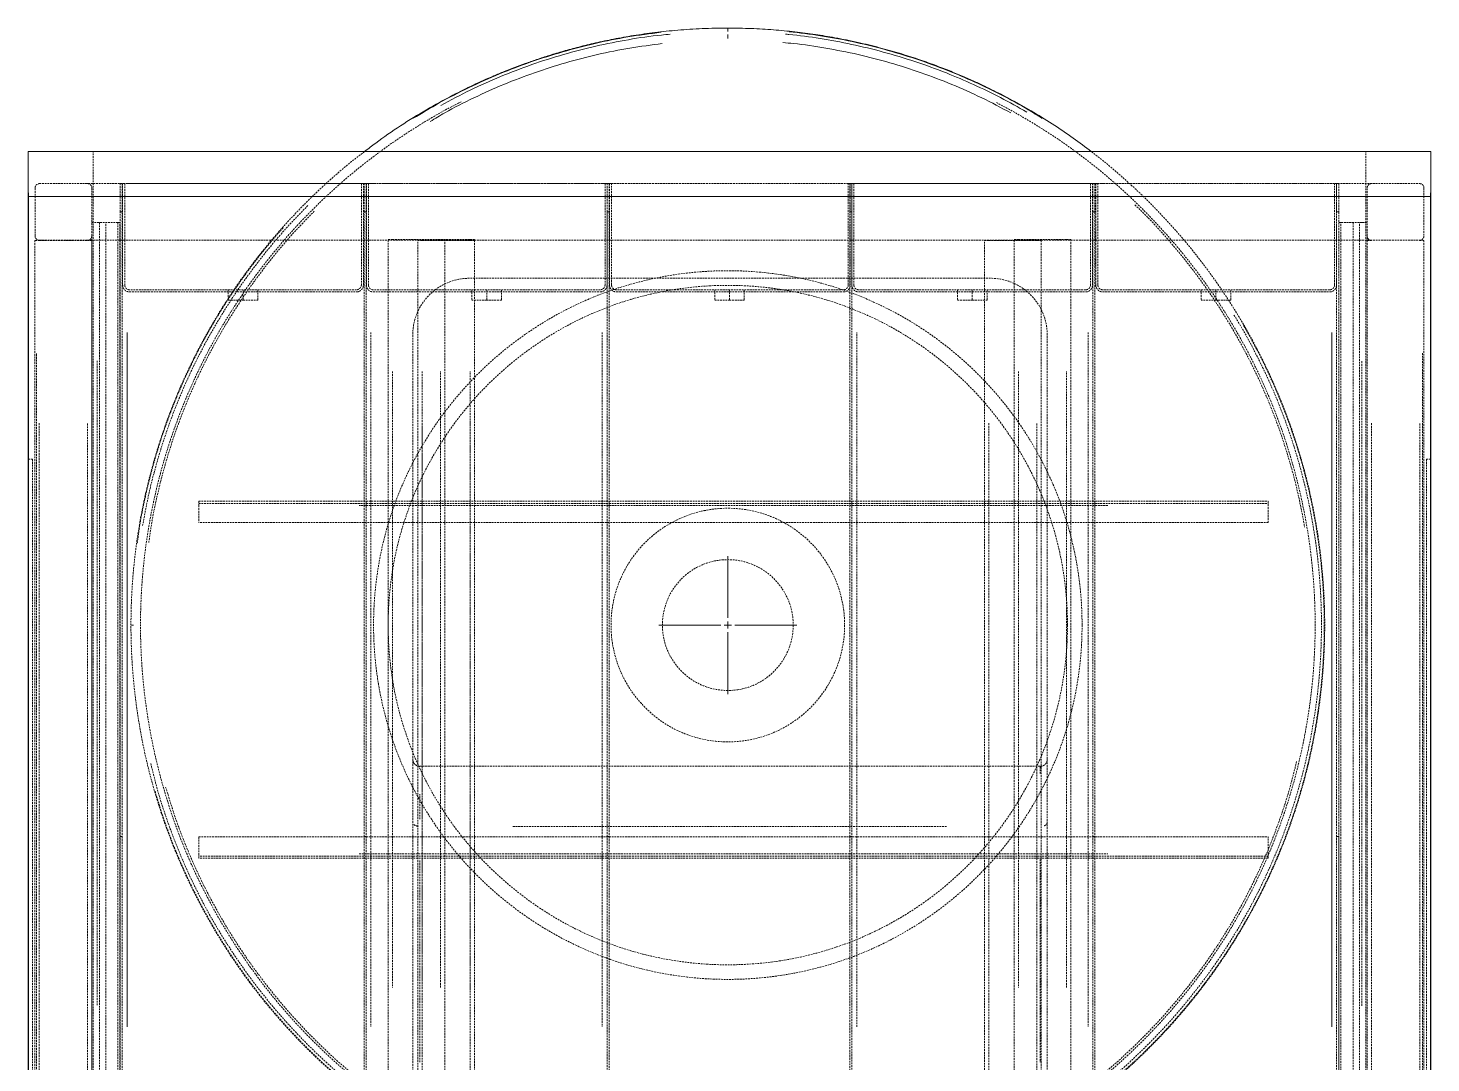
# Model space of a CAD drawing. Header units: millimetres. Extents: x 1242 to 5715, y 197 to 5386.
# Drawn here: x 2871 to 3861, y 4656 to 5386 of the extents above; entities that cross this region are included whole.
import ezdxf

# ---------------------------------------------------------------- set-up
doc = ezdxf.new("R2010")
doc.units = ezdxf.units.MM
doc.linetypes.add('HIDDEN', pattern=[1.905, 1.27, -0.635])

# ---------------------------------------------------------------- blocks, each defined once
blk = doc.blocks.new('SW_CENTERMARKSYMBOL_19')
at = {"color": 0, "linetype": 'Continuous', "lineweight": 0}
for p, q in [((0, 5), (0, 48.65)), ((-5, 0), (-48.65, 0)), ((0, 0), (-2.5, 0)), ((0, 0), (0, 2.5)), ((0, 0), (0, -2.5)), ((0, 0), (2.5, 0)), ((5, 0), (48.65, 0)), ((0, -5), (0, -48.65))]:
    blk.add_line(p, q, dxfattribs=at)

msp = doc.modelspace()

# ---------------------------------------------------------------- linework, layer by layer
at = {"color": 8, "linetype": 'Continuous', "lineweight": 15}
msp.add_line((3365.3, 5385.45), (3365.3, 5383.66), dxfattribs=at)
at = {"color": 7, "linetype": 'Continuous', "lineweight": 15}
for p, q in [((3861.48, 5298.69), (2871.48, 5298.69)), ((2871.48, 5298.69), (2871.48, 5274.63)), ((3861.48, 5298.69), (3861.48, 5274.63)), ((2871.48, 4351.33), (2871.48, 5274.63)), ((2871.87, 5267.02), (2871.87, 4598)), ((2871.87, 5267.02), (3861.09, 5267.02)), ((3861.09, 4598), (3861.09, 5267.02)), ((3861.48, 5274.63), (3861.48, 4351.33))]:
    msp.add_line(p, q, dxfattribs=at)
at = {"color": 7, "linetype": 'HIDDEN', "lineweight": 0}
for p, q in [((2917.48, 4351.33), (2917.48, 5298.69)), ((3815.48, 4351.33), (3815.48, 5298.69)), ((2876.48, 5272.07), (2876.53, 5273.49)), ((2876.48, 5239.1), (2876.48, 5273.1)), ((2879.48, 5276.1), (3853.48, 5276.1)), ((2913.36, 5276.1), (2914.49, 5275.92)), ((2916.48, 5273.1), (2916.48, 5239.1)), ((2936.58, 5276.1), (2938.01, 5276.1)), ((2936.58, 5256.1), (2936.58, 5276.1)), ((2938.01, 5276.1), (2938.01, 5256.1)), ((2938.23, 5204.73), (2938.23, 5276.1)), ((2939.67, 5276.1), (2938.23, 5276.1)), ((2939.67, 5276.1), (2939.67, 5204.73)), ((2941.35, 5276.1), (3106.7, 5276.1)), ((3106.7, 5276.1), (3106.7, 5204.73)), ((3106.7, 5276.1), (3108.13, 5276.1)), ((3108.13, 5276.1), (3108.68, 5276.1)), ((3108.13, 5204.73), (3108.13, 5276.1)), ((3108.68, 5276.1), (3110.12, 5276.1)), ((3108.68, 5256.1), (3108.68, 5276.1)), ((3110.12, 5276.1), (3110.2, 5276.1)), ((3110.12, 5276.1), (3110.12, 5256.1)), ((3110.2, 5204.73), (3110.2, 5276.1)), ((3111.63, 5276.1), (3110.2, 5276.1)), ((3111.63, 5276.1), (3113.46, 5276.1)), ((3111.63, 5276.1), (3111.63, 5204.73)), ((3113.46, 5276.1), (3276.73, 5276.1)), ((3276.73, 5276.1), (3278.66, 5276.1)), ((3278.66, 5276.1), (3278.66, 5204.73)), ((3278.66, 5276.1), (3280.07, 5276.1)), ((3280.07, 5276.1), (3281.5, 5276.1)), ((3280.07, 5256.1), (3280.07, 5276.1)), ((3280.1, 5204.73), (3280.1, 5276.1)), ((3281.5, 5276.1), (3281.8, 5276.1)), ((3281.5, 5276.1), (3281.5, 5256.1)), ((3281.8, 5276.1), (3281.8, 5204.73)), ((3281.8, 5276.1), (3283.23, 5276.1)), ((3283.23, 5276.1), (3450.26, 5276.1)), ((3283.23, 5204.73), (3283.23, 5276.1)), ((3450.26, 5204.73), (3450.26, 5276.1)), ((3451.46, 5276.1), (3450.26, 5276.1)), ((3451.46, 5276.1), (3452.89, 5276.1)), ((3451.46, 5256.1), (3451.46, 5276.1)), ((3451.7, 5276.1), (3451.7, 5204.73)), ((3452.8, 5204.73), (3452.8, 5276.1)), ((3452.89, 5276.1), (3452.89, 5256.1)), ((3454.24, 5276.1), (3452.89, 5276.1)), ((3452.89, 5276.1), (3452.89, 5256.1)), ((3452.89, 5276.1), (3452.89, 5256.1)), ((3454.24, 5276.1), (3456.24, 5276.1)), ((3454.24, 5276.1), (3454.24, 5204.73)), ((3456.24, 5276.1), (3619.51, 5276.1)), ((3619.51, 5276.1), (3621.27, 5276.1)), ((3621.27, 5276.1), (3621.27, 5204.73)), ((3621.27, 5276.1), (3622.7, 5276.1)), ((3622.7, 5276.1), (3622.85, 5276.1)), ((3622.7, 5204.73), (3622.7, 5276.1)), ((3622.85, 5276.1), (3624.28, 5276.1)), ((3622.85, 5256.1), (3622.85, 5276.1)), ((3624.28, 5276.1), (3624.99, 5276.1)), ((3624.28, 5276.1), (3624.28, 5256.1)), ((3624.99, 5276.1), (3624.99, 5204.73)), ((3624.99, 5276.1), (3626.43, 5276.1)), ((3626.43, 5276.1), (3791.61, 5276.1)), ((3626.43, 5204.73), (3626.43, 5276.1)), ((3794.89, 5276.1), (3793.46, 5276.1)), ((3793.46, 5204.73), (3793.46, 5276.1)), ((3794.89, 5276.1), (3794.89, 5204.73)), ((3794.95, 5276.1), (3796.39, 5276.1)), ((3796.39, 5276.1), (3796.39, 5256.1)), ((3816.48, 5239.1), (3816.48, 5273.1)), ((3856.48, 5273.1), (3856.48, 5239.1)), ((2934.93, 5248.58), (2920.21, 5248.58)), ((2921.89, 5248.58), (2921.89, 4598.58)), ((2921.89, 5248.58), (2921.89, 4598.58)), ((2926.42, 4598.58), (2926.42, 5248.58)), ((2934.93, 5248.58), (2934.93, 4598.58)), ((2934.93, 5248.58), (2936.36, 5248.58)), ((2936.36, 4598.58), (2936.36, 5248.58)), ((2936.58, 4815.43), (2936.58, 5256.1)), ((2937.8, 5256.1), (2936.79, 5256.1)), ((2938.01, 5256.1), (2938.01, 4815.43)), ((3108.68, 4815.43), (3108.68, 5256.1)), ((3109.9, 5256.1), (3108.9, 5256.1)), ((3110.12, 5256.1), (3110.12, 4815.43)), ((3280.07, 4815.43), (3280.07, 5256.1)), ((3281.29, 5256.1), (3280.29, 5256.1)), ((3281.5, 5256.1), (3281.5, 4815.43)), ((3451.46, 4815.43), (3451.46, 5256.1)), ((3452.68, 5256.1), (3451.68, 5256.1)), ((3452.89, 5256.1), (3452.89, 4815.43)), ((3622.85, 4815.43), (3622.85, 5256.1)), ((3624.07, 5256.1), (3623.06, 5256.1)), ((3624.28, 5256.1), (3624.28, 4815.43)), ((3794.95, 4815.43), (3794.95, 5256.1)), ((3796.17, 5256.1), (3795.17, 5256.1)), ((3796.39, 5256.1), (3796.39, 4815.43)), ((3796.51, 5248.58), (3796.51, 4598.58)), ((3797.94, 5248.58), (3796.51, 5248.58)), ((3797.94, 4598.58), (3797.94, 5248.58)), ((3812.74, 5248.58), (3797.94, 5248.58)), ((3806.5, 5248.58), (3806.5, 4598.58)), ((3811.05, 4598.58), (3811.05, 5248.58)), ((3811.05, 4598.58), (3811.05, 5248.58)), ((2876.58, 5238.35), (2876.48, 5239.49)), ((2916.48, 5239.22), (2916.32, 5238.18)), ((2916.48, 5238.92), (2916.48, 4598.58)), ((3816.48, 4617.54), (3816.48, 5238.92)), ((2876.38, 4617.51), (2876.38, 5236.03)), ((2876.38, 5236.03), (2879.38, 5236.03)), ((2879.38, 5236.03), (2913.38, 5236.03)), ((2881.71, 5236.1), (2879.45, 5236.11)), ((2879.6, 5236.1), (2879.5, 5236.1)), ((2879.61, 5236.1), (3853.36, 5236.1)), ((2913.38, 5236.03), (2916.38, 5236.03)), ((2916.38, 5236.03), (2916.38, 4376.5)), ((3125.57, 5236.71), (3128.57, 5236.71)), ((3125.57, 4615.93), (3125.57, 5236.71)), ((3128.57, 5236.71), (3162.57, 5236.71)), ((3146.49, 5236.03), (3146.49, 5236.71)), ((3146.49, 4376.5), (3146.49, 5236.03)), ((3146.49, 5236.03), (3149.49, 5236.03)), ((3149.49, 5236.71), (3183.49, 5236.71)), ((3149.49, 5236.03), (3183.49, 5236.03)), ((3165.57, 5236.71), (3165.57, 4615.93)), ((3183.49, 5236.71), (3186.49, 5236.71)), ((3183.49, 5236.03), (3186.49, 5236.03)), ((3186.49, 5236.71), (3186.49, 5236.03)), ((3186.49, 5236.03), (3186.49, 4376.5)), ((3546.48, 4376.5), (3546.48, 5236.03)), ((3546.48, 5236.03), (3549.48, 5236.03)), ((3549.48, 5236.03), (3583.48, 5236.03)), ((3567.4, 4615.93), (3567.4, 5236.71)), ((3567.4, 5236.71), (3570.4, 5236.71)), ((3570.4, 5236.71), (3604.4, 5236.71)), ((3583.48, 5236.03), (3586.48, 5236.03)), ((3586.48, 5236.03), (3586.48, 4376.5)), ((3604.4, 5236.71), (3607.4, 5236.71)), ((3607.4, 5236.71), (3607.4, 4615.93)), ((3816.58, 4617.51), (3816.58, 5236.03)), ((3816.58, 5236.03), (3819.58, 5236.03)), ((3853.47, 5236.1), (3853.37, 5236.1)), ((3853.51, 5236.03), (3853.58, 5236.03)), ((3853.58, 5236.03), (3856.58, 5236.03)), ((3856.58, 5236.03), (3856.58, 4376.5)), ((3550.71, 5209.32), (3182.97, 5209.32)), ((3103.35, 5201.23), (2943.01, 5201.23)), ((2943.01, 5199.73), (3103.35, 5199.73)), ((3012.74, 5201.23), (3012.74, 5193.96)), ((3023.18, 5201.23), (3023.18, 5193.96)), ((3033.63, 5193.96), (3033.63, 5201.23)), ((3275.32, 5201.23), (3114.98, 5201.23)), ((3114.98, 5199.73), (3275.32, 5199.73)), ((3184.71, 5201.23), (3184.71, 5193.96)), ((3195.15, 5193.96), (3195.15, 5201.23)), ((3205.6, 5193.96), (3205.6, 5201.23)), ((3446.92, 5201.23), (3286.58, 5201.23)), ((3286.58, 5199.73), (3446.92, 5199.73)), ((3356.04, 5201.23), (3356.04, 5193.96)), ((3366.48, 5201.23), (3366.48, 5193.96)), ((3376.93, 5193.96), (3376.93, 5201.23)), ((3617.92, 5201.23), (3457.58, 5201.23)), ((3457.58, 5199.73), (3617.92, 5199.73)), ((3527.37, 5201.23), (3527.37, 5193.96)), ((3537.81, 5201.23), (3537.81, 5193.96)), ((3548.26, 5193.96), (3548.26, 5201.23)), ((3790.11, 5201.23), (3629.77, 5201.23)), ((3629.77, 5199.73), (3790.11, 5199.73)), ((3699.34, 5201.23), (3699.34, 5193.96)), ((3709.78, 5193.96), (3709.78, 5201.23)), ((3720.23, 5193.96), (3720.23, 5201.23)), ((3012.74, 5193.96), (3023.18, 5193.96)), ((3023.18, 5193.96), (3033.63, 5193.96)), ((3195.15, 5193.96), (3184.71, 5193.96)), ((3205.6, 5193.96), (3195.15, 5193.96)), ((3356.04, 5193.96), (3366.48, 5193.96)), ((3366.48, 5193.96), (3376.93, 5193.96)), ((3527.37, 5193.96), (3537.81, 5193.96)), ((3537.81, 5193.96), (3548.26, 5193.96)), ((3709.78, 5193.96), (3699.34, 5193.96)), ((3720.23, 5193.96), (3709.78, 5193.96)), ((2941.35, 4681.1), (2941.35, 5171.1)), ((2941.35, 5171.1), (2941.35, 4681.1)), ((3113.46, 5171.1), (3113.46, 4681.1)), ((3142.97, 5169.32), (3142.97, 4635.9)), ((3276.73, 5171.1), (3276.73, 4681.1)), ((3456.24, 4681.1), (3456.24, 5171.1)), ((3590.71, 4635.9), (3590.71, 5169.32)), ((3619.51, 5171.1), (3619.51, 4681.1)), ((3791.61, 4681.1), (3791.61, 5171.1)), ((3791.61, 5171.1), (3791.61, 4681.1)), ((2877.48, 4493.43), (2877.48, 5156.59)), ((2920.21, 5151.08), (2920.21, 4696.08)), ((3812.74, 4696.08), (3812.74, 5151.08)), ((3855.48, 5156.59), (3855.48, 4493.43)), ((3128.57, 5143.59), (3128.57, 4709.04)), ((3149.49, 5143.59), (3149.49, 4709.04)), ((3162.57, 4709.04), (3162.57, 5143.59)), ((3183.49, 4709.04), (3183.49, 5143.59)), ((3570.4, 5143.59), (3570.4, 4709.04)), ((3604.4, 4709.04), (3604.4, 5143.59)), ((2879.38, 5107.1), (2879.38, 4505.43)), ((2913.38, 4505.43), (2913.38, 5107.1)), ((3149.49, 5107.1), (3149.49, 4505.43)), ((3183.49, 4505.43), (3183.49, 5107.1)), ((3549.48, 5107.1), (3549.48, 4505.43)), ((3583.48, 4505.43), (3583.48, 5107.1)), ((3819.58, 5107.1), (3819.58, 4505.43)), ((3853.58, 4505.43), (3853.58, 5107.1)), ((2871.48, 5081.64), (2874.69, 5081.64)), ((2874.69, 5081.64), (2874.69, 4615.86)), ((3858.27, 5081.64), (3858.27, 4615.86)), ((3861.48, 5081.64), (3858.27, 5081.64)), ((2991.9, 5052.04), (3746.63, 5052.04)), ((2991.9, 5049.04), (2991.9, 5052.04)), ((2991.9, 5050.54), (3746.63, 5050.54)), ((2991.9, 5049.04), (2991.9, 5037.04)), ((3633.42, 5049.04), (3105.11, 5049.04)), ((3746.63, 5052.04), (3746.63, 5049.04)), ((3746.63, 5037.04), (3746.63, 5049.04)), ((3746.63, 5037.04), (2991.9, 5037.04)), ((2944.51, 4964.66), (2946.3, 4964.66)), ((3147.97, 4865), (3585.71, 4865)), ((3590.64, 4869.16), (3590.71, 4870)), ((3213.63, 4822.58), (3520.05, 4822.58)), ((2936.58, 4815.43), (2938.01, 4815.43)), ((2936.58, 4592.01), (2936.58, 4815.43)), ((2938.01, 4815.43), (2938.01, 4592.01)), ((2991.9, 4815.17), (2991.9, 4803.17)), ((2991.9, 4815.17), (3746.63, 4815.17)), ((3108.68, 4815.43), (3110.12, 4815.43)), ((3108.68, 4592.01), (3108.68, 4815.43)), ((3110.12, 4815.43), (3110.12, 4592.01)), ((3280.07, 4815.43), (3281.5, 4815.43)), ((3280.07, 4592.01), (3280.07, 4815.43)), ((3281.5, 4815.43), (3281.5, 4592.01)), ((3451.46, 4815.43), (3452.89, 4815.43)), ((3451.46, 4815.43), (3451.46, 4592.01)), ((3452.89, 4592.01), (3452.89, 4815.43)), ((3622.85, 4815.43), (3624.28, 4815.43)), ((3622.85, 4592.01), (3622.85, 4815.43)), ((3624.28, 4815.43), (3624.28, 4592.01)), ((3746.63, 4803.17), (3746.63, 4815.17)), ((3794.95, 4815.43), (3796.39, 4815.43)), ((3794.95, 4592.01), (3794.95, 4815.43)), ((3796.39, 4815.43), (3796.39, 4592.01)), ((2991.9, 4800.17), (2991.9, 4803.17)), ((3746.63, 4801.67), (2991.9, 4801.67)), ((3105.11, 4803.17), (3633.42, 4803.17)), ((3746.63, 4803.17), (3746.63, 4800.17)), ((3746.63, 4800.17), (2991.9, 4800.17)), ((3147.97, 4656.27), (3147.97, 4799.33)), ((3585.71, 4799.33), (3585.71, 4656.27))]:
    msp.add_line(p, q, dxfattribs=at)
at = {"color": 7, "linetype": 'HIDDEN', "lineweight": 0, "flags": 128}
for points in [[(3794.95, 5256.1), (3794.95, 5258.95), (3794.95, 5261.74), (3794.95, 5264.41), (3794.95, 5266.92), (3794.95, 5269.2), (3794.95, 5271.22), (3794.95, 5272.93), (3794.95, 5274.3), (3794.95, 5275.29), (3794.95, 5275.9), (3794.95, 5276.1)], [(3142.97, 4870), (3143.07, 4869.02), (3143.21, 4868.48)]]:
    msp.add_lwpolyline(points, dxfattribs=at)
at = {"color": 7, "linetype": 'HIDDEN', "lineweight": 0}
for radius in [249.99, 239.69, 82.42, 46.15]:
    msp.add_circle((3365.3, 4964.66), radius, dxfattribs=at)
at = {"color": 7, "linetype": 'Continuous', "lineweight": 15}
for centre, start, end in [((2946.48, 5274.63), 180, 185.8296), ((3786.48, 5274.63), 354.1704, 360)]:
    msp.add_arc(centre, 75, start, end, dxfattribs=at)
at = {"color": 7, "linetype": 'HIDDEN', "lineweight": 0}
for centre, radius, start, end in [((3182.97, 5169.32), 40, 90, 180), ((3550.71, 5169.32), 40, 0, 90), ((3147.97, 4870), 5, 205.7528, 270), ((3147.36, 4828.34), 5.72, 231.61353, 266.66861), ((3587.75, 4826.06), 3.09, 283.82069, 338.23651)]:
    msp.add_arc(centre, radius, start, end, dxfattribs=at)
at = {"color": 7, "linetype": 'Continuous', "lineweight": 15}
for points, knots in [([(3365.3, 5385.86), (3359.25, 5385.79), (3347.46, 5385.64), (3330.29, 5384.51), (3314.15, 5382.84), (3299.04, 5380.7), (3285.04, 5378.22), (3272.15, 5375.5), (3260.34, 5372.63), (3249.52, 5369.68), (3239.62, 5366.71), (3230.64, 5363.79), (3222.47, 5360.93), (3214.83, 5358.09), (3207.41, 5355.18), (3197.6, 5351.1), (3185.44, 5345.64), (3169.56, 5337.76), (3152.42, 5328.32), (3134.31, 5317.05), (3119.77, 5307.15), (3111.55, 5300.72), (3108.95, 5298.69)], [0, 0, 0, 0, 0.065896, 0.128273, 0.187133, 0.242473, 0.294295, 0.341766, 0.385843, 0.426527, 0.463815, 0.498294, 0.529254, 0.558015, 0.586913, 0.615992, 0.673637, 0.731984, 0.8088, 0.886425, 0.964075, 1, 1, 1, 1]), ([(3621.8, 5298.69), (3617.59, 5301.88), (3608.57, 5308.71), (3594.37, 5318.27), (3582.15, 5325.83), (3572.78, 5331.24), (3566.26, 5334.85), (3559.8, 5338.29), (3553.32, 5341.59), (3546.53, 5344.91), (3539.08, 5348.38), (3530.68, 5352.08), (3521.26, 5355.98), (3510.71, 5360.03), (3499.01, 5364.15), (3486.11, 5368.25), (3472.06, 5372.2), (3456.85, 5375.9), (3441.74, 5378.96), (3426.9, 5381.41), (3412.5, 5383.3), (3397.38, 5384.73), (3381.57, 5385.68), (3370.8, 5385.8), (3365.3, 5385.86)], [0, 0, 0, 0, 0.05744, 0.123005, 0.186154, 0.213663, 0.240687, 0.267226, 0.29328, 0.319816, 0.349383, 0.382654, 0.419628, 0.460307, 0.50553, 0.554594, 0.607497, 0.66424, 0.724822, 0.775117, 0.827782, 0.882818, 0.940224, 1, 1, 1, 1])]:
    msp.add_open_spline(points, degree=3, knots=knots, dxfattribs=at)
at = {"color": 8, "linetype": 'Continuous', "lineweight": 15}
for points, knots in [([(3365.3, 5385.55), (3365.3, 5385.67), (3365.3, 5385.89), (3365.3, 5385.84), (3365.3, 5385.82)], [0, 0, 0, 0, 0.59602, 1, 1, 1, 1]), ([(3143.36, 5322.2), (3149.44, 5325.88), (3162.25, 5333.63), (3182.6, 5344.05), (3204.15, 5353.72), (3226.22, 5362.13), (3248.73, 5369.31), (3271.6, 5375.19), (3294.76, 5379.87), (3310.37, 5381.89), (3318.18, 5382.9)], [0, 0, 0, 0, 0.114192, 0.240736, 0.36728, 0.493824, 0.620368, 0.746912, 0.873456, 1, 1, 1, 1]), ([(3324.7, 5381.47), (3322.6, 5381.31), (3312.69, 5380.52), (3295.1, 5377.81), (3272.04, 5373.3), (3249.27, 5367.41), (3226.87, 5360.28), (3204.92, 5351.88), (3183.42, 5342.34), (3169.58, 5334.98), (3162.67, 5331.3)], [0, 0, 0, 0, 0.037022, 0.17459, 0.312159, 0.449727, 0.587295, 0.724863, 0.862432, 1, 1, 1, 1]), ([(3365.3, 5378.43), (3365.3, 5378.78), (3365.3, 5379.82), (3365.3, 5380.7), (3365.3, 5381.28)], [0, 0, 0, 0, 0.340769, 1, 1, 1, 1]), ([(3405.92, 5381.54), (3406.75, 5381.48), (3414.97, 5380.87), (3430.59, 5378.58), (3452.83, 5374.56), (3475.15, 5369.13), (3497.47, 5362.41), (3518.74, 5354.68), (3538.86, 5346.11), (3557.87, 5336.95), (3570.16, 5330.02), (3576.34, 5326.54)], [0, 0, 0, 0, 0.013837, 0.13693, 0.262185, 0.38947, 0.518641, 0.649535, 0.765346, 0.882212, 1, 1, 1, 1]), ([(3587.22, 5322.13), (3583.94, 5324.19), (3574.63, 5330.04), (3558.73, 5338.63), (3539.69, 5347.92), (3519.45, 5356.51), (3498.1, 5364.28), (3475.67, 5371.04), (3453.24, 5376.45), (3430.91, 5380.66), (3416, 5382.43), (3408.61, 5383.31)], [0, 0, 0, 0, 0.061024, 0.173176, 0.284451, 0.39472, 0.51935, 0.64234, 0.763535, 0.882796, 1, 1, 1, 1]), ([(3155.32, 5319.97), (3158.72, 5322.01), (3168.75, 5328.04), (3186.09, 5336.81), (3207.21, 5346.32), (3228.87, 5354.57), (3250.94, 5361.62), (3273.38, 5367.39), (3296.1, 5371.98), (3311.42, 5373.96), (3319.08, 5374.95)], [0, 0, 0, 0, 0.068494, 0.201567, 0.334639, 0.467711, 0.600783, 0.733856, 0.866928, 1, 1, 1, 1]), ([(3404.13, 5375.57), (3406.6, 5375.38), (3416.76, 5374.58), (3434.5, 5371.86), (3457.23, 5367.42), (3479.66, 5361.61), (3501.75, 5354.58), (3523.38, 5346.3), (3544.57, 5336.9), (3558.21, 5329.65), (3565.02, 5326.02)], [0, 0, 0, 0, 0.043838, 0.180432, 0.317027, 0.453622, 0.590216, 0.726811, 0.863405, 1, 1, 1, 1])]:
    msp.add_open_spline(points, degree=3, knots=knots, dxfattribs=at)
at = {"color": 7, "linetype": 'HIDDEN', "lineweight": 0}
for points, knots in [([(3365.3, 5385.7), (3365.3, 5385.62), (3365.3, 5385.41), (3365.3, 5384.64), (3365.3, 5383.82), (3365.3, 5383.41)], [0, 0, 0, 0, 0.265402, 0.632702, 1, 1, 1, 1]), ([(3177.17, 5333.88), (3174.7, 5332.64), (3167.03, 5328.78), (3154.45, 5321.61), (3139.15, 5312.16), (3124.53, 5302.17), (3110.61, 5291.78), (3097.45, 5281.11), (3084.61, 5269.77), (3074.57, 5260.14), (3065.1, 5250.51), (3056.76, 5241.54), (3047.65, 5231), (3039.93, 5221.49), (3032.61, 5211.94), (3025.36, 5201.9), (3018.96, 5192.42), (3013.59, 5184), (3009.24, 5176.86), (3005.06, 5169.69), (3001.06, 5162.48), (2997.35, 5155.49), (2994.05, 5148.97), (2991.11, 5142.92), (2988.27, 5136.85), (2985.41, 5130.43), (2982.53, 5123.67), (2979.4, 5115.96), (2976.24, 5107.65), (2973.15, 5098.92), (2970.41, 5090.62), (2967.68, 5081.75), (2964.97, 5072.17), (2962.32, 5061.77), (2959.93, 5051.23), (2957.87, 5040.94), (2955.93, 5029.81), (2954.22, 5018.09), (2952.74, 5005.06), (2951.66, 4991.9), (2950.98, 4978.33), (2950.72, 4962.1), (2951.2, 4943.21), (2952.89, 4921.48), (2955.78, 4899.51), (2959.9, 4877.46), (2965.25, 4855.49), (2971.86, 4833.64), (2978.91, 4814.27), (2985.96, 4797.42), (2992.69, 4782.91), (3000.11, 4768.41), (3008.25, 4753.97), (3016.39, 4740.79), (3024.3, 4728.95), (3031.82, 4718.43), (3039.55, 4708.29), (3047.4, 4698.62), (3055.41, 4689.33), (3063.65, 4680.33), (3072.18, 4671.55), (3080.97, 4663.01), (3090.01, 4654.74), (3099.13, 4646.87), (3108.17, 4639.52), (3117.54, 4632.32), (3127.57, 4625.06), (3136.49, 4619.02), (3143.72, 4614.37), (3148.99, 4611.09), (3154.32, 4607.89), (3159.69, 4604.77), (3165.11, 4601.73), (3170.58, 4598.75), (3174.28, 4596.84), (3176.13, 4595.87)], [0, 0, 0, 0, 0.0091165, 0.0282821, 0.047709, 0.0683876, 0.0865895, 0.1049589, 0.1241945, 0.1430279, 0.1507923, 0.1686896, 0.1833976, 0.1967128, 0.2090517, 0.223024, 0.2375346, 0.2467376, 0.2559387, 0.2650806, 0.2740931, 0.2831058, 0.2911417, 0.2982046, 0.3052679, 0.3132302, 0.3213577, 0.3294824, 0.3406565, 0.3506355, 0.3600238, 0.3694451, 0.3812362, 0.3928168, 0.4048311, 0.4168423, 0.4273823, 0.4420744, 0.4558632, 0.4706018, 0.4855804, 0.5006238, 0.5240805, 0.5478371, 0.5724231, 0.5970674, 0.6217461, 0.6469152, 0.6722396, 0.6896662, 0.7070754, 0.7249659, 0.7433213, 0.7616837, 0.775999, 0.7902533, 0.8043011, 0.8179848, 0.8313013, 0.8447297, 0.8581845, 0.8716399, 0.8851027, 0.8985606, 0.911355, 0.923483, 0.9375076, 0.9521616, 0.9589844, 0.9658087, 0.972636, 0.9794613, 0.9862857, 0.9931114, 1, 1, 1, 1]), ([(3553.45, 4595.39), (3555.27, 4596.31), (3560.82, 4599.12), (3570.01, 4604.21), (3581.03, 4610.67), (3590.55, 4616.68), (3598.58, 4622.03), (3605.12, 4626.58), (3611.4, 4631.13), (3617.45, 4635.68), (3623.5, 4640.4), (3630.99, 4646.48), (3639.71, 4653.93), (3649.29, 4662.67), (3657.09, 4670.24), (3665.67, 4678.97), (3674.07, 4688.03), (3683.17, 4698.58), (3690.74, 4707.9), (3698, 4717.37), (3705.25, 4727.42), (3712.18, 4737.68), (3718.53, 4747.72), (3724.23, 4757.3), (3729.64, 4766.95), (3734.5, 4776.2), (3738.89, 4785.08), (3742.85, 4793.56), (3746.62, 4802.12), (3751.02, 4812.8), (3755.61, 4824.95), (3760.22, 4838.59), (3764.37, 4852.36), (3768.22, 4867.02), (3771.64, 4882.42), (3774.22, 4896.58), (3776.07, 4909), (3777.4, 4919.93), (3778.44, 4930.74), (3779.2, 4941.89), (3779.67, 4953.25), (3779.87, 4967.97), (3779.42, 4985.58), (3777.83, 5006.52), (3775.05, 5028.5), (3770.89, 5051.09), (3765.35, 5073.83), (3758.75, 5095.67), (3751.68, 5115.1), (3744.59, 5132.03), (3737.81, 5146.64), (3730.37, 5161.13), (3722.28, 5175.48), (3713.36, 5189.92), (3703.69, 5204.21), (3693.2, 5218.37), (3682.12, 5232.09), (3670.51, 5245.26), (3659.61, 5256.63), (3649.64, 5266.3), (3640.6, 5274.57), (3631.48, 5282.44), (3622.44, 5289.79), (3613.07, 5296.99), (3603.04, 5304.25), (3593.22, 5310.9), (3584.15, 5316.69), (3576.38, 5321.39), (3568.94, 5325.68), (3561.73, 5329.67), (3556.88, 5332.19), (3554.38, 5333.49)], [0, 0, 0, 0, 0.00673, 0.020503, 0.034598, 0.048798, 0.057605, 0.066413, 0.075019, 0.08319, 0.091359, 0.10029, 0.11499, 0.129132, 0.143027, 0.15079, 0.169479, 0.183704, 0.196705, 0.209042, 0.223014, 0.237524, 0.249847, 0.262169, 0.274238, 0.286308, 0.29659, 0.306866, 0.317142, 0.327422, 0.344922, 0.35993, 0.374856, 0.392322, 0.409864, 0.426829, 0.439734, 0.451228, 0.463099, 0.475534, 0.488041, 0.500576, 0.52403, 0.54605, 0.569772, 0.597009, 0.621684, 0.64685, 0.672171, 0.689762, 0.707337, 0.725227, 0.743417, 0.761613, 0.781155, 0.800256, 0.819651, 0.839253, 0.85809, 0.871543, 0.885005, 0.898461, 0.911249, 0.923367, 0.937394, 0.952055, 0.962446, 0.972842, 0.981988, 0.990743, 1, 1, 1, 1]), ([(3108.95, 5298.69), (3105.89, 5296.37), (3097.15, 5289.74), (3083.46, 5277.87), (3067.88, 5263.18), (3053.11, 5247.67), (3039.13, 5231.44), (3025.99, 5214.52), (3013.73, 5196.96), (3002.39, 5178.8), (2991.98, 5160.08), (2982.53, 5140.86), (2974.07, 5121.19), (2966.62, 5101.1), (2960.21, 5080.67), (2954.83, 5059.94), (2950.52, 5038.96), (2947.28, 5017.79), (2945.12, 4996.48), (2944.05, 4975.09), (2944.06, 4953.67), (2945.17, 4932.28), (2947.35, 4910.98), (2950.62, 4889.81), (2954.96, 4868.84), (2960.36, 4848.11), (2966.8, 4827.69), (2974.27, 4807.62), (2982.76, 4787.95), (2992.23, 4768.74), (3002.67, 4750.04), (3014.04, 4731.89), (3026.32, 4714.34), (3038.93, 4698.15), (3051.71, 4683.25), (3064.54, 4669.58), (3077.95, 4656.5), (3091.94, 4644.03), (3106.45, 4632.21), (3121.29, 4621.17), (3136.24, 4611.04), (3148.46, 4603.49), (3157.83, 4598.07), (3164.35, 4594.46), (3170.81, 4591.03), (3177.29, 4587.72), (3184.08, 4584.41), (3191.53, 4580.94), (3199.93, 4577.24), (3209.35, 4573.34), (3219.9, 4569.29), (3231.6, 4565.17), (3244.5, 4561.07), (3258.55, 4557.11), (3273.76, 4553.42), (3288.87, 4550.35), (3303.7, 4547.9), (3318.11, 4546.02), (3333.22, 4544.59), (3349.03, 4543.64), (3359.81, 4543.52), (3365.3, 4543.45)], [0, 0, 0, 0, 0.010983, 0.031421, 0.05186, 0.072298, 0.092737, 0.113175, 0.133614, 0.154052, 0.174491, 0.194929, 0.215368, 0.235806, 0.256245, 0.276683, 0.297122, 0.31756, 0.337999, 0.358437, 0.378876, 0.399314, 0.419753, 0.440191, 0.46063, 0.481068, 0.501507, 0.521945, 0.542384, 0.562822, 0.583261, 0.603699, 0.624138, 0.644576, 0.66246, 0.680344, 0.698228, 0.716113, 0.733997, 0.75181, 0.769074, 0.785702, 0.792946, 0.800061, 0.80705, 0.81391, 0.820897, 0.828683, 0.837443, 0.847179, 0.857891, 0.869799, 0.882718, 0.896648, 0.911589, 0.927541, 0.940785, 0.954652, 0.969144, 0.98426, 1, 1, 1, 1]), ([(3365.3, 4543.45), (3371.36, 4543.53), (3383.15, 4543.67), (3400.32, 4544.81), (3416.46, 4546.47), (3431.57, 4548.61), (3445.57, 4551.1), (3458.46, 4553.82), (3470.27, 4556.69), (3481.09, 4559.64), (3490.99, 4562.6), (3499.97, 4565.53), (3508.14, 4568.38), (3515.78, 4571.22), (3523.2, 4574.14), (3533.01, 4578.22), (3545.17, 4583.68), (3561.05, 4591.55), (3578.18, 4601), (3596.32, 4612.24), (3613.93, 4624.43), (3630.89, 4637.51), (3647.17, 4651.42), (3662.72, 4666.15), (3677.5, 4681.64), (3691.48, 4697.87), (3704.62, 4714.79), (3716.87, 4732.35), (3728.22, 4750.52), (3738.63, 4769.23), (3748.08, 4788.45), (3756.54, 4808.13), (3763.99, 4828.21), (3770.4, 4848.64), (3775.78, 4869.38), (3780.09, 4890.36), (3783.33, 4911.53), (3785.49, 4932.84), (3786.56, 4954.23), (3786.55, 4975.64), (3785.44, 4997.03), (3783.26, 5018.34), (3779.99, 5039.5), (3775.65, 5060.48), (3770.25, 5081.2), (3763.81, 5101.63), (3756.33, 5121.7), (3747.85, 5141.36), (3738.38, 5160.57), (3727.94, 5179.28), (3716.57, 5197.42), (3704.29, 5214.97), (3691.68, 5231.17), (3678.9, 5246.07), (3666.07, 5259.73), (3652.66, 5272.82), (3638.64, 5285.24), (3628.33, 5293.86), (3622.55, 5298.13), (3621.8, 5298.69)], [0, 0, 0, 0, 0.017346, 0.033766, 0.04926, 0.063828, 0.077469, 0.089966, 0.101569, 0.112278, 0.122094, 0.13117, 0.13932, 0.14689, 0.154497, 0.162152, 0.177327, 0.192686, 0.212906, 0.23334, 0.253781, 0.274221, 0.294662, 0.315103, 0.335543, 0.355984, 0.376425, 0.396865, 0.417306, 0.437747, 0.458187, 0.478628, 0.499069, 0.519509, 0.53995, 0.560391, 0.580831, 0.601272, 0.621713, 0.642153, 0.662594, 0.683034, 0.703475, 0.723916, 0.744356, 0.764797, 0.785238, 0.805678, 0.826119, 0.84656, 0.867, 0.887441, 0.907882, 0.925768, 0.943654, 0.96154, 0.979426, 0.997312, 1, 1, 1, 1]), ([(2876.48, 5273.1), (2876.48, 5273.15), (2876.48, 5273.24), (2876.49, 5273.38), (2876.51, 5273.52), (2876.53, 5273.66), (2876.58, 5273.87), (2876.66, 5274.13), (2876.83, 5274.53), (2877.11, 5274.98), (2877.53, 5275.4), (2877.99, 5275.72), (2878.4, 5275.91), (2878.73, 5276.01), (2878.98, 5276.06), (2879.23, 5276.09), (2879.4, 5276.1), (2879.48, 5276.1)], [0, 0, 0, 0, 0.024499, 0.04924, 0.074247, 0.099543, 0.125149, 0.186007, 0.250202, 0.365957, 0.499979, 0.624941, 0.749917, 0.812815, 0.874961, 0.937589, 1, 1, 1, 1]), ([(2913.48, 5276.1), (2913.53, 5276.1), (2913.64, 5276.1), (2913.81, 5276.08), (2914.01, 5276.06), (2914.24, 5276.01), (2914.58, 5275.9), (2914.99, 5275.71), (2915.45, 5275.39), (2915.85, 5274.98), (2916.14, 5274.53), (2916.31, 5274.13), (2916.39, 5273.84), (2916.45, 5273.57), (2916.48, 5273.34), (2916.48, 5273.18), (2916.48, 5273.1)], [0, 0, 0, 0, 0.0370551, 0.0787055, 0.1250529, 0.1871978, 0.2500992, 0.3870294, 0.5000458, 0.634064, 0.7498305, 0.8140187, 0.8748878, 0.9173753, 0.9590441, 1, 1, 1, 1]), ([(3816.48, 5273.1), (3816.48, 5273.15), (3816.48, 5273.24), (3816.49, 5273.38), (3816.51, 5273.52), (3816.53, 5273.66), (3816.58, 5273.87), (3816.66, 5274.13), (3816.83, 5274.53), (3817.11, 5274.98), (3817.53, 5275.4), (3817.99, 5275.72), (3818.4, 5275.91), (3818.73, 5276.01), (3818.98, 5276.06), (3819.23, 5276.09), (3819.4, 5276.1), (3819.48, 5276.1)], [0, 0, 0, 0, 0.024499, 0.04924, 0.074247, 0.099543, 0.125149, 0.186007, 0.250202, 0.365957, 0.499979, 0.624941, 0.749917, 0.812815, 0.874961, 0.937589, 1, 1, 1, 1]), ([(3853.48, 5276.1), (3853.53, 5276.1), (3853.64, 5276.1), (3853.81, 5276.08), (3854.01, 5276.06), (3854.24, 5276.01), (3854.58, 5275.9), (3854.99, 5275.71), (3855.45, 5275.39), (3855.85, 5274.98), (3856.14, 5274.53), (3856.31, 5274.13), (3856.39, 5273.84), (3856.45, 5273.57), (3856.48, 5273.34), (3856.48, 5273.18), (3856.48, 5273.1)], [0, 0, 0, 0, 0.037055, 0.078706, 0.125053, 0.187198, 0.250099, 0.387029, 0.500046, 0.634064, 0.749831, 0.814019, 0.874888, 0.917375, 0.959044, 1, 1, 1, 1]), ([(3068.95, 5260.73), (3063.55, 5255.15), (3052.69, 5243.94), (3037.62, 5225.97), (3023.47, 5207.2), (3010.41, 5187.65), (2998.47, 5167.4), (2987.68, 5146.51), (2978.07, 5125.05), (2969.68, 5103.09), (2962.56, 5080.69), (2956.62, 5057.93), (2953.74, 5042.53), (2952.31, 5034.83)], [0, 0, 0, 0, 0.09022, 0.181198, 0.272176, 0.363154, 0.454132, 0.54511, 0.636088, 0.727066, 0.818044, 0.909022, 1, 1, 1, 1]), ([(3652.46, 5261.15), (3654.07, 5259.65), (3661.31, 5252.87), (3673.29, 5239.88), (3688.29, 5222.23), (3702.21, 5203.7), (3715.09, 5184.44), (3726.86, 5164.48), (3737.5, 5143.9), (3746.96, 5122.74), (3755.23, 5101.1), (3762.24, 5079.02), (3768.11, 5056.59), (3770.94, 5041.41), (3772.35, 5033.82)], [0, 0, 0, 0, 0.025279, 0.11389, 0.202501, 0.291112, 0.379723, 0.468334, 0.556945, 0.645556, 0.734167, 0.822778, 0.911389, 1, 1, 1, 1]), ([(2916.48, 5248.58), (2916.48, 5248.58), (2916.56, 5248.58), (2916.92, 5248.58), (2917.21, 5248.58), (2917.94, 5248.58), (2918.38, 5248.58), (2919.29, 5248.58), (2919.77, 5248.58), (2920.21, 5248.58)], [0, 0, 0, 0, 0.25, 0.25, 0.5, 0.5, 0.75, 0.75, 1, 1, 1, 1]), ([(2956.7, 5022.83), (2957.19, 5026.5), (2958.7, 5037.82), (2962.61, 5056.57), (2968.34, 5079.02), (2975.39, 5101.1), (2983.65, 5122.74), (2993.11, 5143.9), (3003.75, 5164.48), (3015.52, 5184.44), (3028.39, 5203.71), (3042.34, 5222.21), (3057.24, 5239.97), (3067.98, 5251.06), (3073.35, 5256.61)], [0, 0, 0, 0, 0.041734, 0.128849, 0.215964, 0.303079, 0.390194, 0.477309, 0.564425, 0.65154, 0.738655, 0.82577, 0.912885, 1, 1, 1, 1]), ([(3812.74, 5248.58), (3813.18, 5248.58), (3813.66, 5248.58), (3814.58, 5248.58), (3815.02, 5248.58), (3815.75, 5248.58), (3816.04, 5248.58), (3816.4, 5248.58), (3816.48, 5248.58), (3816.48, 5248.58)], [0, 0, 0, 0, 0.25, 0.25, 0.5, 0.5, 0.75, 0.75, 1, 1, 1, 1]), ([(2879.48, 5236.1), (2879.43, 5236.1), (2879.33, 5236.1), (2879.16, 5236.12), (2878.96, 5236.14), (2878.73, 5236.19), (2878.38, 5236.3), (2877.98, 5236.48), (2877.51, 5236.81), (2877.11, 5237.22), (2876.83, 5237.67), (2876.66, 5238.07), (2876.57, 5238.36), (2876.52, 5238.63), (2876.49, 5238.86), (2876.48, 5239.02), (2876.48, 5239.1)], [0, 0, 0, 0, 0.037055, 0.078706, 0.125053, 0.187198, 0.250099, 0.387029, 0.500046, 0.634064, 0.749831, 0.814019, 0.874888, 0.917375, 0.959044, 1, 1, 1, 1]), ([(2916.48, 5239.1), (2916.48, 5239.05), (2916.48, 5238.96), (2916.47, 5238.82), (2916.45, 5238.68), (2916.43, 5238.54), (2916.39, 5238.33), (2916.31, 5238.07), (2916.14, 5237.67), (2915.85, 5237.22), (2915.44, 5236.8), (2914.97, 5236.48), (2914.57, 5236.29), (2914.24, 5236.19), (2913.99, 5236.14), (2913.74, 5236.11), (2913.57, 5236.1), (2913.48, 5236.1)], [0, 0, 0, 0, 0.024499, 0.04924, 0.074247, 0.099543, 0.125149, 0.186007, 0.250202, 0.365957, 0.499979, 0.624941, 0.749917, 0.812815, 0.874961, 0.937589, 1, 1, 1, 1]), ([(2948.56, 5022.36), (2949.12, 5026.63), (2950.72, 5038.71), (2954.79, 5058.36), (2960.64, 5081.24), (2967.83, 5103.74), (2976.25, 5125.81), (2985.9, 5147.37), (2996.74, 5168.35), (3008.74, 5188.7), (3021.88, 5208.33), (3036.03, 5227.25), (3046.32, 5239.16), (3051.47, 5245.11)], [0, 0, 0, 0, 0.051906, 0.146716, 0.241525, 0.336334, 0.431144, 0.525953, 0.620763, 0.715572, 0.810381, 0.905191, 1, 1, 1, 1]), ([(3819.48, 5236.1), (3819.43, 5236.1), (3819.33, 5236.1), (3819.16, 5236.12), (3818.96, 5236.14), (3818.73, 5236.19), (3818.38, 5236.3), (3817.98, 5236.48), (3817.51, 5236.81), (3817.11, 5237.22), (3816.83, 5237.67), (3816.66, 5238.07), (3816.57, 5238.36), (3816.52, 5238.63), (3816.49, 5238.86), (3816.48, 5239.02), (3816.48, 5239.1)], [0, 0, 0, 0, 0.037055, 0.078706, 0.125053, 0.187198, 0.250099, 0.387029, 0.500046, 0.634064, 0.749831, 0.814019, 0.874888, 0.917375, 0.959044, 1, 1, 1, 1]), ([(3856.48, 5239.1), (3856.48, 5239.05), (3856.48, 5238.96), (3856.47, 5238.82), (3856.45, 5238.68), (3856.43, 5238.54), (3856.39, 5238.33), (3856.31, 5238.07), (3856.14, 5237.67), (3855.85, 5237.22), (3855.44, 5236.8), (3854.97, 5236.48), (3854.57, 5236.29), (3854.24, 5236.19), (3853.99, 5236.14), (3853.74, 5236.11), (3853.57, 5236.1), (3853.48, 5236.1)], [0, 0, 0, 0, 0.0244993, 0.0492397, 0.0742465, 0.0995426, 0.1251486, 0.1860073, 0.250202, 0.3659566, 0.4999791, 0.6249412, 0.7499175, 0.8128154, 0.8749614, 0.937589, 1, 1, 1, 1]), ([(2938.23, 5204.73), (2938.23, 5204.14), (2938.34, 5203.5), (2938.69, 5202.58), (2938.83, 5202.28), (2939.19, 5201.71), (2939.4, 5201.44), (2939.87, 5200.95), (2940.12, 5200.73), (2940.67, 5200.36), (2940.96, 5200.2), (2941.84, 5199.83), (2942.45, 5199.73), (2943.01, 5199.73)], [0, 0, 0, 0, 0.25, 0.25, 0.375, 0.375, 0.5, 0.5, 0.625, 0.625, 0.75, 0.75, 1, 1, 1, 1]), ([(2943.01, 5201.23), (2942.62, 5201.23), (2942.19, 5201.3), (2941.37, 5201.64), (2940.97, 5201.91), (2940.32, 5202.59), (2940.06, 5203.01), (2939.74, 5203.87), (2939.67, 5204.31), (2939.67, 5204.73)], [0, 0, 0, 0, 0.25, 0.25, 0.5, 0.5, 0.75, 0.75, 1, 1, 1, 1]), ([(3103.35, 5199.73), (3103.92, 5199.73), (3104.52, 5199.83), (3105.41, 5200.2), (3105.7, 5200.36), (3106.24, 5200.73), (3106.5, 5200.95), (3106.97, 5201.44), (3107.17, 5201.71), (3107.53, 5202.28), (3107.68, 5202.58), (3108.03, 5203.5), (3108.13, 5204.14), (3108.13, 5204.73)], [0, 0, 0, 0, 0.25, 0.25, 0.375, 0.375, 0.5, 0.5, 0.625, 0.625, 0.75, 0.75, 1, 1, 1, 1]), ([(3106.7, 5204.73), (3106.7, 5204.31), (3106.63, 5203.87), (3106.3, 5203.01), (3106.05, 5202.59), (3105.39, 5201.91), (3105, 5201.64), (3104.17, 5201.3), (3103.75, 5201.23), (3103.35, 5201.23)], [0, 0, 0, 0, 0.25, 0.25, 0.5, 0.5, 0.75, 0.75, 1, 1, 1, 1]), ([(3110.2, 5204.73), (3110.2, 5204.14), (3110.3, 5203.5), (3110.65, 5202.58), (3110.8, 5202.28), (3111.16, 5201.71), (3111.37, 5201.44), (3111.83, 5200.95), (3112.09, 5200.73), (3112.64, 5200.36), (3112.92, 5200.2), (3113.81, 5199.83), (3114.41, 5199.73), (3114.98, 5199.73)], [0, 0, 0, 0, 0.25, 0.25, 0.375, 0.375, 0.5, 0.5, 0.625, 0.625, 0.75, 0.75, 1, 1, 1, 1]), ([(3114.98, 5201.23), (3114.58, 5201.23), (3114.16, 5201.3), (3113.33, 5201.64), (3112.94, 5201.91), (3112.29, 5202.59), (3112.03, 5203.01), (3111.7, 5203.87), (3111.63, 5204.31), (3111.63, 5204.73)], [0, 0, 0, 0, 0.25, 0.25, 0.5, 0.5, 0.75, 0.75, 1, 1, 1, 1]), ([(3275.32, 5199.73), (3275.88, 5199.73), (3276.49, 5199.83), (3277.37, 5200.2), (3277.66, 5200.36), (3278.21, 5200.73), (3278.47, 5200.95), (3278.93, 5201.44), (3279.14, 5201.71), (3279.5, 5202.28), (3279.65, 5202.58), (3279.99, 5203.5), (3280.1, 5204.14), (3280.1, 5204.73)], [0, 0, 0, 0, 0.25, 0.25, 0.375, 0.375, 0.5, 0.5, 0.625, 0.625, 0.75, 0.75, 1, 1, 1, 1]), ([(3278.66, 5204.73), (3278.66, 5204.31), (3278.59, 5203.87), (3278.27, 5203.01), (3278.01, 5202.59), (3277.36, 5201.91), (3276.96, 5201.64), (3276.14, 5201.3), (3275.71, 5201.23), (3275.32, 5201.23)], [0, 0, 0, 0, 0.25, 0.25, 0.5, 0.5, 0.75, 0.75, 1, 1, 1, 1]), ([(3281.8, 5204.73), (3281.8, 5204.14), (3281.9, 5203.5), (3282.25, 5202.58), (3282.4, 5202.28), (3282.76, 5201.71), (3282.97, 5201.44), (3283.43, 5200.95), (3283.69, 5200.73), (3284.24, 5200.36), (3284.52, 5200.2), (3285.41, 5199.83), (3286.01, 5199.73), (3286.58, 5199.73)], [0, 0, 0, 0, 0.25, 0.25, 0.375, 0.375, 0.5, 0.5, 0.625, 0.625, 0.75, 0.75, 1, 1, 1, 1]), ([(3286.58, 5201.23), (3286.18, 5201.23), (3285.76, 5201.3), (3284.93, 5201.64), (3284.54, 5201.91), (3283.89, 5202.59), (3283.63, 5203.01), (3283.3, 5203.87), (3283.23, 5204.31), (3283.23, 5204.73)], [0, 0, 0, 0, 0.25, 0.25, 0.5, 0.5, 0.75, 0.75, 1, 1, 1, 1]), ([(3446.92, 5199.73), (3447.48, 5199.73), (3448.09, 5199.83), (3448.97, 5200.2), (3449.26, 5200.36), (3449.81, 5200.73), (3450.07, 5200.95), (3450.53, 5201.44), (3450.74, 5201.71), (3451.1, 5202.28), (3451.25, 5202.58), (3451.6, 5203.5), (3451.7, 5204.14), (3451.7, 5204.73)], [0, 0, 0, 0, 0.25, 0.25, 0.375, 0.375, 0.5, 0.5, 0.625, 0.625, 0.75, 0.75, 1, 1, 1, 1]), ([(3450.26, 5204.73), (3450.26, 5204.31), (3450.19, 5203.87), (3449.87, 5203.01), (3449.61, 5202.59), (3448.96, 5201.91), (3448.56, 5201.64), (3447.74, 5201.3), (3447.32, 5201.23), (3446.92, 5201.23)], [0, 0, 0, 0, 0.25, 0.25, 0.5, 0.5, 0.75, 0.75, 1, 1, 1, 1]), ([(3452.8, 5204.73), (3452.8, 5204.14), (3452.91, 5203.5), (3453.26, 5202.58), (3453.4, 5202.28), (3453.76, 5201.71), (3453.97, 5201.44), (3454.44, 5200.95), (3454.69, 5200.73), (3455.24, 5200.36), (3455.53, 5200.2), (3456.41, 5199.83), (3457.02, 5199.73), (3457.58, 5199.73)], [0, 0, 0, 0, 0.25, 0.25, 0.375, 0.375, 0.5, 0.5, 0.625, 0.625, 0.75, 0.75, 1, 1, 1, 1]), ([(3457.58, 5201.23), (3457.19, 5201.23), (3456.76, 5201.3), (3455.94, 5201.64), (3455.54, 5201.91), (3454.89, 5202.59), (3454.63, 5203.01), (3454.31, 5203.87), (3454.24, 5204.31), (3454.24, 5204.73)], [0, 0, 0, 0, 0.25, 0.25, 0.5, 0.5, 0.75, 0.75, 1, 1, 1, 1]), ([(3617.92, 5199.73), (3618.49, 5199.73), (3619.1, 5199.83), (3619.98, 5200.2), (3620.27, 5200.36), (3620.81, 5200.73), (3621.07, 5200.95), (3621.54, 5201.44), (3621.74, 5201.71), (3622.1, 5202.28), (3622.25, 5202.58), (3622.6, 5203.5), (3622.7, 5204.14), (3622.7, 5204.73)], [0, 0, 0, 0, 0.25, 0.25, 0.375, 0.375, 0.5, 0.5, 0.625, 0.625, 0.75, 0.75, 1, 1, 1, 1]), ([(3621.27, 5204.73), (3621.27, 5204.31), (3621.2, 5203.87), (3620.87, 5203.01), (3620.62, 5202.59), (3619.96, 5201.91), (3619.57, 5201.64), (3618.74, 5201.3), (3618.32, 5201.23), (3617.92, 5201.23)], [0, 0, 0, 0, 0.25, 0.25, 0.5, 0.5, 0.75, 0.75, 1, 1, 1, 1]), ([(3624.99, 5204.73), (3624.99, 5204.14), (3625.1, 5203.5), (3625.45, 5202.58), (3625.59, 5202.28), (3625.95, 5201.71), (3626.16, 5201.44), (3626.63, 5200.95), (3626.88, 5200.73), (3627.43, 5200.36), (3627.72, 5200.2), (3628.6, 5199.83), (3629.21, 5199.73), (3629.77, 5199.73)], [0, 0, 0, 0, 0.25, 0.25, 0.375, 0.375, 0.5, 0.5, 0.625, 0.625, 0.75, 0.75, 1, 1, 1, 1]), ([(3629.77, 5201.23), (3629.38, 5201.23), (3628.95, 5201.3), (3628.13, 5201.64), (3627.73, 5201.91), (3627.08, 5202.59), (3626.82, 5203.01), (3626.5, 5203.87), (3626.43, 5204.31), (3626.43, 5204.73)], [0, 0, 0, 0, 0.25, 0.25, 0.5, 0.5, 0.75, 0.75, 1, 1, 1, 1]), ([(3790.11, 5199.73), (3790.68, 5199.73), (3791.28, 5199.83), (3792.17, 5200.2), (3792.46, 5200.36), (3793, 5200.73), (3793.26, 5200.95), (3793.73, 5201.44), (3793.93, 5201.71), (3794.29, 5202.28), (3794.44, 5202.58), (3794.79, 5203.5), (3794.89, 5204.14), (3794.89, 5204.73)], [0, 0, 0, 0, 0.25, 0.25, 0.375, 0.375, 0.5, 0.5, 0.625, 0.625, 0.75, 0.75, 1, 1, 1, 1]), ([(3793.46, 5204.73), (3793.46, 5204.31), (3793.39, 5203.87), (3793.06, 5203.01), (3792.81, 5202.59), (3792.15, 5201.91), (3791.76, 5201.64), (3790.93, 5201.3), (3790.51, 5201.23), (3790.11, 5201.23)], [0, 0, 0, 0, 0.25, 0.25, 0.5, 0.5, 0.75, 0.75, 1, 1, 1, 1]), ([(3722.5, 5183.27), (3724.08, 5180.75), (3729.42, 5172.23), (3737.52, 5157.17), (3746.78, 5138.23), (3755.32, 5118.09), (3763.06, 5096.83), (3769.78, 5074.51), (3775.19, 5052.18), (3779.3, 5029.95), (3782.18, 5007.92), (3783.85, 4986.18), (3784.4, 4964.66), (3783.85, 4943.14), (3782.18, 4921.4), (3779.3, 4899.36), (3775.19, 4877.14), (3769.78, 4854.81), (3763.06, 4832.49), (3755.33, 4811.23), (3746.77, 4791.09), (3737.55, 4772.12), (3727.32, 4753.49), (3716.07, 4735.29), (3703.84, 4717.59), (3690.66, 4700.48), (3676.59, 4684.03), (3661.66, 4668.31), (3645.93, 4653.38), (3629.48, 4639.3), (3612.37, 4626.12), (3594.67, 4613.89), (3576.47, 4602.64), (3557.84, 4592.42), (3538.89, 4583.15), (3525.95, 4577.81), (3519.51, 4575.15)], [0, 0, 0, 0, 0.012195, 0.041308, 0.070194, 0.098819, 0.131171, 0.163098, 0.194559, 0.225518, 0.255943, 0.285805, 0.315082, 0.344359, 0.374222, 0.404647, 0.435605, 0.467066, 0.498993, 0.531346, 0.559971, 0.588856, 0.61797, 0.647275, 0.676737, 0.706316, 0.735975, 0.765673, 0.795371, 0.82503, 0.854609, 0.884071, 0.913376, 0.94249, 0.971375, 1, 1, 1, 1]), ([(3518.75, 4572.78), (3519.24, 4572.96), (3526.32, 4575.52), (3539.66, 4581.48), (3558.76, 4590.64), (3577.46, 4600.95), (3595.75, 4612.24), (3613.53, 4624.53), (3630.72, 4637.77), (3647.25, 4651.91), (3663.05, 4666.91), (3678.05, 4682.71), (3692.19, 4699.24), (3705.43, 4716.43), (3717.72, 4734.21), (3729.02, 4752.5), (3739.31, 4771.21), (3748.56, 4790.28), (3757.16, 4810.51), (3764.93, 4831.87), (3771.69, 4854.29), (3777.12, 4876.72), (3781.25, 4899.06), (3784.14, 4921.19), (3785.82, 4943.04), (3786.37, 4964.66), (3785.82, 4986.28), (3784.14, 5008.12), (3781.25, 5030.26), (3777.12, 5052.59), (3771.69, 5075.02), (3764.93, 5097.45), (3757.16, 5118.81), (3748.55, 5139.03), (3739.35, 5158.12), (3732.38, 5170.48), (3728.89, 5176.68)], [0, 0, 0, 0, 0.002177, 0.031092, 0.060271, 0.089679, 0.119282, 0.149043, 0.178922, 0.208881, 0.238881, 0.26888, 0.298839, 0.328719, 0.358479, 0.388082, 0.417491, 0.446669, 0.475584, 0.508265, 0.540516, 0.572296, 0.603568, 0.634302, 0.664467, 0.694041, 0.723615, 0.75378, 0.784514, 0.815786, 0.847566, 0.879817, 0.912498, 0.941413, 0.970591, 1, 1, 1, 1]), ([(2958.06, 4866.89), (2959.57, 4860.8), (2962.94, 4847.11), (2969.71, 4826.23), (2978.07, 4804.26), (2987.68, 4782.8), (2998.47, 4761.91), (3010.41, 4741.66), (3023.47, 4722.12), (3037.61, 4703.33), (3052.78, 4685.37), (3068.93, 4668.28), (3086.01, 4652.13), (3103.98, 4636.96), (3122.76, 4622.83), (3142.31, 4609.76), (3162.56, 4597.82), (3183.45, 4587.02), (3204.91, 4577.44), (3226.86, 4568.98), (3241.84, 4564.4), (3249.33, 4562.11)], [0, 0, 0, 0, 0.042553, 0.095745, 0.148936, 0.202128, 0.255319, 0.308511, 0.361702, 0.414894, 0.468085, 0.521277, 0.574468, 0.62766, 0.680851, 0.734043, 0.787234, 0.840426, 0.893617, 0.946809, 1, 1, 1, 1]), ([(3147.97, 4864.95), (3147.47, 4865), (3146.61, 4865.07), (3145.61, 4865.52), (3144.95, 4865.95), (3144.45, 4866.39), (3144, 4866.91), (3143.36, 4867.87), (3143.18, 4868.62), (3143.04, 4869.16)], [0, 0, 0, 0, 0.181704, 0.315367, 0.393321, 0.468455, 0.564725, 0.685001, 1, 1, 1, 1]), ([(3766.68, 4868.3), (3765.2, 4862.3), (3761.87, 4848.81), (3755.2, 4828.22), (3746.97, 4806.57), (3737.49, 4785.42), (3726.86, 4764.83), (3715.09, 4744.87), (3702.21, 4725.61), (3688.28, 4707.09), (3673.33, 4689.39), (3657.41, 4672.55), (3640.57, 4656.63), (3622.87, 4641.68), (3604.35, 4627.75), (3585.09, 4614.88), (3565.13, 4603.1), (3544.54, 4592.46), (3523.39, 4583.02), (3501.76, 4574.68), (3486.99, 4570.17), (3479.61, 4567.91)], [0, 0, 0, 0, 0.042553, 0.095745, 0.148936, 0.202128, 0.255319, 0.308511, 0.361702, 0.414894, 0.468085, 0.521277, 0.574468, 0.62766, 0.680851, 0.734043, 0.787234, 0.840426, 0.893617, 0.946809, 1, 1, 1, 1]), ([(3590.64, 4869.16), (3590.57, 4868.8), (3590.47, 4868.32), (3590.09, 4867.52), (3589.82, 4867.09), (3589.41, 4866.56), (3588.71, 4865.89), (3587.42, 4865.14), (3586.33, 4865.02), (3585.71, 4864.95)], [0, 0, 0, 0, 0.2777048, 0.376991, 0.4541769, 0.4868333, 0.6197312, 0.7855255, 1, 1, 1, 1]), ([(3585.71, 4864.74), (3585.71, 4864.72), (3585.71, 4864.62), (3585.71, 4863.79), (3585.71, 4862.29), (3585.71, 4860.73), (3585.71, 4859.95)], [0, 0, 0, 0, 0.063119, 0.375413, 0.687706, 1, 1, 1, 1]), ([(3267.08, 4555.5), (3260.96, 4557.01), (3247.21, 4560.4), (3226.23, 4567.21), (3204.15, 4575.6), (3182.59, 4585.25), (3161.61, 4596.09), (3141.26, 4608.1), (3121.62, 4621.22), (3102.75, 4635.42), (3084.7, 4650.66), (3067.54, 4666.89), (3051.31, 4684.05), (3036.07, 4702.1), (3021.87, 4720.97), (3008.74, 4740.61), (2996.74, 4760.96), (2985.9, 4781.94), (2976.27, 4803.51), (2967.77, 4825.56), (2963.17, 4840.61), (2960.87, 4848.14)], [0, 0, 0, 0, 0.042553, 0.095745, 0.148936, 0.202128, 0.255319, 0.308511, 0.361702, 0.414894, 0.468085, 0.521277, 0.574468, 0.62766, 0.680851, 0.734043, 0.787234, 0.840426, 0.893617, 0.946809, 1, 1, 1, 1]), ([(3268.94, 4563.28), (3262.95, 4564.76), (3249.45, 4568.09), (3228.87, 4574.76), (3207.22, 4583), (3186.07, 4592.47), (3165.48, 4603.1), (3145.52, 4614.88), (3126.26, 4627.75), (3107.74, 4641.68), (3090.04, 4656.63), (3073.2, 4672.55), (3057.28, 4689.39), (3042.33, 4707.09), (3028.4, 4725.61), (3015.52, 4744.87), (3003.75, 4764.83), (2993.11, 4785.42), (2983.66, 4806.58), (2975.33, 4828.2), (2970.82, 4842.97), (2968.56, 4850.36)], [0, 0, 0, 0, 0.042553, 0.095745, 0.148936, 0.202128, 0.255319, 0.308511, 0.361702, 0.414894, 0.468085, 0.521277, 0.574468, 0.62766, 0.680851, 0.734043, 0.787234, 0.840426, 0.893617, 0.946809, 1, 1, 1, 1]), ([(3147.97, 4827.62), (3147.97, 4828.05), (3147.97, 4830.6), (3147.97, 4834.88), (3147.97, 4840.42), (3147.97, 4843.69), (3147.97, 4845.32)], [0, 0, 0, 0, 0.063788, 0.375859, 0.687929, 1, 1, 1, 1])]:
    msp.add_open_spline(points, degree=3, knots=knots, dxfattribs=at)

# ---------------------------------------------------------------- block references
at = {"color": 7, "linetype": 'Continuous', "lineweight": 0}
msp.add_blockref('SW_CENTERMARKSYMBOL_19', (3365.3, 4964.66), dxfattribs=at)

doc.saveas('drawing.dxf')
